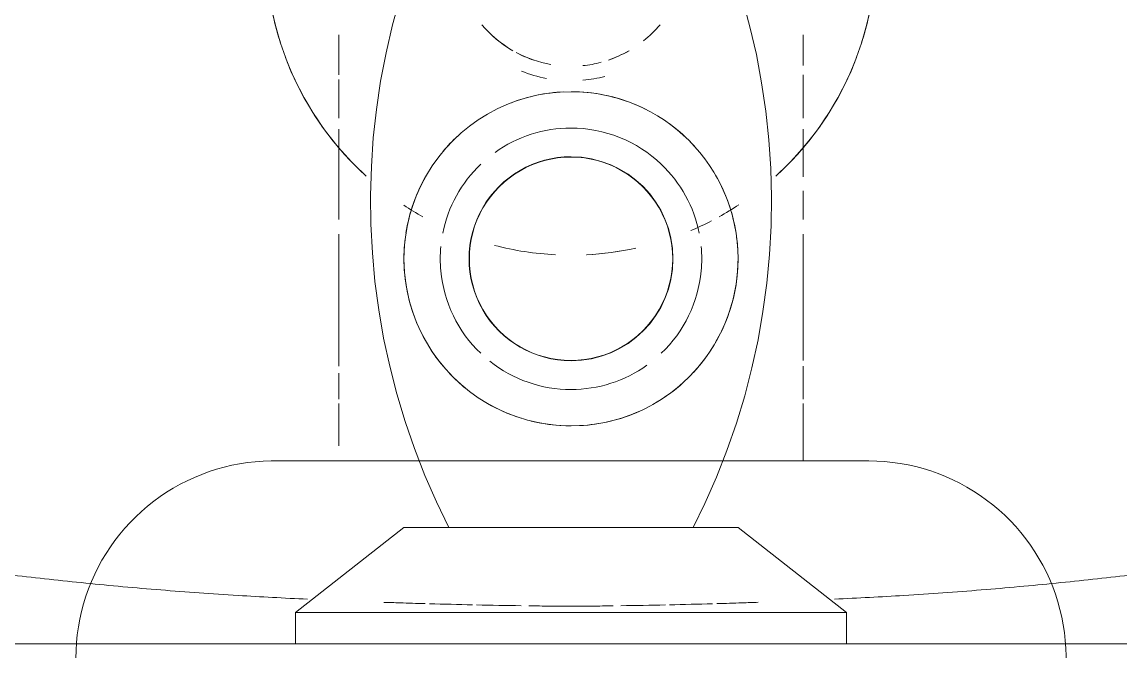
# Model space of a CAD drawing. Header units: millimetres. Extents: x -4000 to 187956, y -58990 to 162485.
# Drawn here: x 7361.2 to 7436.8, y 139099.2 to 139142.5 of the extents above; entities that cross this region are included whole.
import ezdxf

# ---------------------------------------------------------------- set-up
doc = ezdxf.new("R2010")
doc.units = ezdxf.units.MM
doc.layers.add('A-WALL', color=113, linetype='Continuous', lineweight=13)
doc.layers.add('P-SANR-FIXT', color=6, linetype='Continuous', lineweight=9)

# ---------------------------------------------------------------- blocks, each defined once
blk = doc.blocks.new('C307 - C307-V917-FFS - TANG 1')
at = {"layer": 'P-SANR-FIXT', "color": 250}
for p, q in [((-18.977, -1.006), (-18.977, -3.149)), ((18.977, -3.149), (18.977, -1.006)), ((-18.977, -3.149), (-11.5, -9)), ((-18.977, -3.149), (0, -3.149)), ((0, -3.149), (18.977, -3.149)), ((11.5, -9), (18.977, -3.149)), ((-11.5, -9), (0, -9)), ((0, -9), (11.5, -9))]:
    blk.add_line(p, q, dxfattribs=at)
at = {"layer": 'P-SANR-FIXT', "color": 252}
for p, q in [((-18.977, -3.149), (-13.418, -3.149)), ((13.418, -3.149), (18.977, -3.149)), ((-9.959, -9), (-8.132, -9)), ((-7.283, -9), (-5.957, -9)), ((-5.52, -9), (-2.947, -9)), ((-2.191, -9), (0, -9)), ((0, -9), (2.191, -9)), ((2.947, -9), (5.52, -9)), ((5.527, -9), (7.283, -9)), ((8.132, -9), (9.959, -9))]:
    blk.add_line(p, q, dxfattribs=at)
at = {"layer": 'P-SANR-FIXT', "color": 253}
for p, q in [((-13.418, -3.149), (-4.704, -3.149)), ((-3.702, -3.149), (0, -3.149)), ((0, -3.149), (13.418, -3.149)), ((-7.971, -9), (-6.261, -9)), ((-7.283, -9), (-5.957, -9)), ((-5.75, -9), (-2.976, -9)), ((-5.52, -9), (-2.947, -9)), ((-2.203, -9), (0, -9)), ((-2.191, -9), (0, -9)), ((0, -9), (2.191, -9)), ((0, -9), (2.203, -9)), ((2.947, -9), (5.52, -9)), ((2.976, -9), (5.75, -9)), ((5.957, -9), (7.283, -9)), ((6.261, -9), (7.971, -9)), ((-15.976, -13.585), (-15.976, -17.532)), ((-13.154, -13.585), (-15.976, -13.585)), ((-9.529, -13.585), (-11.296, -13.585)), ((11.296, -13.585), (9.73, -13.585)), ((15.976, -13.585), (13.154, -13.585)), ((20.651, -13.584), (20.504, -13.585)), ((15.976, -17.532), (15.976, -14.615)), ((-15.976, -17.832), (-15.976, -20.098)), ((15.976, -19.62), (15.976, -17.832)), ((15.976, -29.187), (15.976, -20.098)), ((-15.976, -20.497), (-15.976, -29.187)), ((-15.976, -30.203), (-15.976, -32.174)), ((15.976, -32.174), (15.976, -30.203)), ((15.976, -36.418), (15.976, -32.202)), ((-15.976, -33.134), (-15.976, -36.418))]:
    blk.add_line(p, q, dxfattribs=at)
at = {"layer": 'P-SANR-FIXT', "color": 254}
for p, q in [((33.699, -3.229), (33.56, -3.754)), ((-32.959, -5.425), (-33.166, -4.923)), ((33.218, -4.786), (33.016, -5.29)), ((-23.733, -13.196), (-24.258, -13.056)), ((-13.283, -13.585), (-15.976, -13.585)), ((-9.529, -13.585), (-11.296, -13.585)), ((-9.664, -13.585), (-8.933, -13.585)), ((-8.733, -13.585), (-9.468, -13.585)), ((-8.933, -13.585), (-8.188, -13.585)), ((-7.223, -13.585), (-7.985, -13.585)), ((-6.45, -13.585), (-7.223, -13.585)), ((-6.66, -13.585), (-5.879, -13.585)), ((-5.666, -13.585), (-6.45, -13.585)), ((-3.217, -13.585), (-5.902, -13.585)), ((-5.879, -13.585), (-5.089, -13.585)), ((-4.874, -13.585), (-5.666, -13.585)), ((-4.073, -13.585), (-4.874, -13.585)), ((-3.217, -13.585), (-4.634, -13.585)), ((-3.267, -13.585), (-4.073, -13.585)), ((-2.674, -13.585), (-1.859, -13.585)), ((-1.639, -13.585), (-2.455, -13.585)), ((-1.094, -13.585), (-2.426, -13.585)), ((-1.094, -13.585), (-2.426, -13.585)), ((-0.82, -13.585), (-1.639, -13.585)), ((0, -13.585), (-0.82, -13.585)), ((0.221, -13.585), (0, -13.585)), ((0, -13.585), (0.82, -13.585)), ((1.403, -13.585), (0, -13.585)), ((1.403, -13.585), (0, -13.585)), ((1.041, -13.585), (0.221, -13.585)), ((0.82, -13.585), (1.639, -13.585)), ((1.859, -13.585), (1.041, -13.585)), ((3.485, -13.585), (2.674, -13.585)), ((4.29, -13.585), (3.485, -13.585)), ((5.089, -13.585), (4.987, -13.585)), ((5.879, -13.585), (5.089, -13.585)), ((6.66, -13.585), (5.879, -13.585)), ((7.43, -13.585), (6.66, -13.585)), ((8.188, -13.585), (7.43, -13.585)), ((7.985, -13.585), (8.733, -13.585)), ((8.933, -13.585), (8.188, -13.585)), ((8.733, -13.585), (9.468, -13.585)), ((9.664, -13.585), (8.933, -13.585)), ((10.379, -13.585), (9.664, -13.585)), ((11.296, -13.585), (9.73, -13.585)), ((15.976, -13.585), (13.283, -13.585)), ((21.194, -13.567), (20.651, -13.584)), ((22.813, -13.387), (22.276, -13.469)), ((-15.976, -37.168), (-15.976, -40.17)), ((15.976, -39.833), (15.976, -37.168)), ((-15.976, -40.802), (-15.976, -42.914)), ((15.976, -42.914), (15.976, -40.17))]:
    blk.add_line(p, q, dxfattribs=at)
at = {"layer": 'P-SANR-FIXT', "color": 90}
for p, q in [((-7.985, -13.585), (-8.733, -13.585)), ((-2.455, -13.585), (-3.267, -13.585)), ((2.674, -13.585), (1.859, -13.585)), ((4.987, -13.585), (4.29, -13.585))]:
    blk.add_line(p, q, dxfattribs=at)
at = {"layer": 'P-SANR-FIXT', "color": 254, "flags": 128}
for points in [[(-34.033, -1.232), (-34.071, -0.69), (-34.088, -0.147), (-34.089, 0)], [(34.089, 0), (34.078, -0.543), (34.045, -1.086)], [(-10.891, -13.585), (-11.577, -13.585), (-12.245, -13.585), (-12.893, -13.585)], [(-9.468, -13.585), (-10.188, -13.585), (-10.891, -13.585)], [(-8.188, -13.585), (-7.43, -13.585), (-6.66, -13.585)], [(-5.089, -13.585), (-4.29, -13.585), (-3.485, -13.585), (-2.674, -13.585)], [(-1.859, -13.585), (-1.041, -13.585), (-0.221, -13.585), (0, -13.585)], [(1.639, -13.585), (2.455, -13.585), (3.267, -13.585), (4.073, -13.585), (4.874, -13.585), (5.666, -13.585), (6.45, -13.585), (7.223, -13.585), (7.985, -13.585)], [(11.759, -13.585), (11.078, -13.585), (10.379, -13.585)], [(13.064, -13.585), (12.422, -13.585), (11.759, -13.585)]]:
    blk.add_lwpolyline(points, dxfattribs=at)
at = {"layer": 'P-SANR-FIXT', "color": 253, "flags": 128}
for points in [[(-33.166, -4.923), (-33.352, -4.412), (-33.518, -3.895), (-33.664, -3.371), (-33.788, -2.842), (-33.891, -2.309), (-33.973, -1.772), (-34.033, -1.232)], [(34.045, -1.086), (33.991, -1.626), (33.915, -2.164), (33.818, -2.699), (33.699, -3.229)], [(33.56, -3.754), (33.399, -4.273), (33.218, -4.786)], [(33.016, -5.29), (32.795, -5.786), (32.554, -6.273), (32.293, -6.75), (32.014, -7.216), (31.716, -7.671), (31.4, -8.113), (31.067, -8.542), (30.717, -8.958), (30.351, -9.359), (29.969, -9.745), (29.571, -10.116), (29.16, -10.47), (28.734, -10.808), (28.295, -11.129), (27.844, -11.431), (27.381, -11.716), (26.907, -11.981), (26.423, -12.228), (25.929, -12.455), (25.426, -12.662), (24.916, -12.848), (24.399, -13.015), (23.875, -13.16), (23.346, -13.284), (22.813, -13.387)], [(-24.258, -13.056), (-24.777, -12.895), (-25.289, -12.714), (-25.794, -12.513), (-26.29, -12.291), (-26.777, -12.05), (-27.254, -11.789), (-27.72, -11.51), (-28.174, -11.212), (-28.617, -10.896), (-29.046, -10.563), (-29.462, -10.213), (-29.863, -9.847), (-30.249, -9.465), (-30.62, -9.067), (-30.974, -8.656), (-31.312, -8.23), (-31.633, -7.791), (-31.935, -7.34), (-32.22, -6.877), (-32.485, -6.403), (-32.732, -5.919), (-32.959, -5.425)], [(-20.504, -13.585), (-21.047, -13.574), (-21.59, -13.541), (-22.13, -13.487), (-22.668, -13.411), (-23.203, -13.314), (-23.733, -13.196)], [(-20.504, -13.585), (-20.487, -13.585), (-20.438, -13.585), (-20.356, -13.585), (-20.242, -13.585), (-20.095, -13.585), (-19.916, -13.585), (-19.705, -13.585), (-19.463, -13.585), (-19.19, -13.585), (-18.885, -13.585), (-18.551, -13.585), (-18.187, -13.585), (-17.794, -13.585), (-17.372, -13.585), (-16.923, -13.585), (-16.446, -13.585), (-15.943, -13.585), (-15.415, -13.585), (-14.862, -13.585), (-14.285, -13.585), (-13.686, -13.585), (-13.064, -13.585), (-12.422, -13.585), (-11.759, -13.585), (-11.078, -13.585), (-10.379, -13.585), (-9.664, -13.585)], [(-12.893, -13.585), (-13.52, -13.585), (-14.126, -13.585), (-14.709, -13.585), (-15.268, -13.585), (-15.803, -13.585), (-16.313, -13.585), (-16.797, -13.585), (-17.253, -13.585), (-17.683, -13.585), (-18.084, -13.585), (-18.456, -13.585), (-18.798, -13.585), (-19.11, -13.585), (-19.392, -13.585), (-19.643, -13.585), (-19.862, -13.585), (-20.05, -13.585), (-20.206, -13.585), (-20.329, -13.585), (-20.419, -13.585), (-20.477, -13.585), (-20.503, -13.585)], [(9.468, -13.585), (10.188, -13.585), (10.891, -13.585), (11.577, -13.585), (12.245, -13.585), (12.893, -13.585), (13.52, -13.585), (14.126, -13.585), (14.709, -13.585), (15.268, -13.585), (15.803, -13.585), (16.313, -13.585), (16.797, -13.585), (17.253, -13.585), (17.683, -13.585), (18.084, -13.585), (18.456, -13.585), (18.798, -13.585), (19.11, -13.585), (19.392, -13.585), (19.643, -13.585), (19.862, -13.585), (20.05, -13.585), (20.206, -13.585), (20.329, -13.585), (20.419, -13.585), (20.477, -13.585), (20.503, -13.585)], [(20.504, -13.585), (20.487, -13.585), (20.438, -13.585), (20.356, -13.585), (20.242, -13.585), (20.095, -13.585), (19.916, -13.585), (19.705, -13.585), (19.463, -13.585), (19.19, -13.585), (18.885, -13.585), (18.551, -13.585), (18.187, -13.585), (17.794, -13.585), (17.372, -13.585), (16.923, -13.585), (16.446, -13.585), (15.943, -13.585), (15.415, -13.585), (14.862, -13.585), (14.285, -13.585), (13.686, -13.585), (13.064, -13.585)], [(22.276, -13.469), (21.736, -13.529), (21.194, -13.567)]]:
    blk.add_lwpolyline(points, dxfattribs=at)
at = {"layer": 'P-SANR-FIXT', "color": 250, "flags": 128}
for points in [[(-11.205, -47.267), (-11.8, -45.383), (-12.319, -43.475), (-12.761, -41.549), (-13.126, -39.607), (-13.414, -37.651), (-13.622, -35.686), (-13.752, -33.713), (-13.803, -31.737), (-13.775, -29.761), (-13.668, -27.787), (-13.482, -25.82), (-13.218, -23.861), (-12.875, -21.914), (-12.455, -19.983), (-11.958, -18.07), (-11.385, -16.178), (-10.736, -14.311), (-10.014, -12.471), (-9.219, -10.662), (-8.41, -9)], [(8.41, -9), (9.272, -10.778), (10.063, -12.59), (10.781, -14.432), (11.424, -16.3), (11.993, -18.194), (12.485, -20.108), (12.9, -22.04), (13.237, -23.988), (13.497, -25.947), (13.678, -27.916), (13.779, -29.889), (13.802, -31.866), (13.746, -33.842), (13.611, -35.814), (13.397, -37.779), (13.105, -39.733), (12.735, -41.675), (12.287, -43.6), (11.763, -45.506), (11.163, -47.389)]]:
    blk.add_lwpolyline(points, dxfattribs=at)
at = {"layer": 'P-SANR-FIXT', "color": 250}
for centre, radius, start, end in [((0, -27.5), 11.5, 90, 270), ((0, -27.5), 11.5, 270, 90), ((0, -27.5), 9, 90, 125.52718), ((0, -27.5), 9, 90, 125.52718), ((0, -27.5), 9, 51.6105, 90), ((0, -27.5), 9, 51.6105, 90), ((0, -27.5), 7.022, 90, 270), ((0, -27.5), 7.022, 270, 90), ((0, -27.5), 9, 174.64349, 185.35651), ((0, -27.5), 9, 174.64349, 185.35651), ((0, -27.5), 9, 354.64349, 5.35651), ((0, -27.5), 9, 354.64349, 5.35651), ((0, -48.75), 21, 132.17111, 192.26173), ((0, -48.75), 21, 347.73465, 47.83006), ((0, -27.5), 9, 226.30509, 270), ((0, -27.5), 9, 226.30509, 270), ((0, -27.5), 9, 270, 305.52718), ((0, -27.5), 9, 270, 305.52718)]:
    blk.add_arc(centre, radius, start, end, dxfattribs=at)
at = {"layer": 'P-SANR-FIXT', "color": 253}
for centre, radius, start, end in [((0, -27.5), 11.5, 92.93685, 114.32277), ((0, -27.5), 11.5, 76.16411, 90), ((0, -27.5), 11.5, 59.95596, 72.7285), ((0, -27.5), 11.5, 119.3947, 132.36024), ((0, -27.5), 11.5, 43.39928, 50.92246), ((0, -27.5), 11.5, 137.17483, 149.01674), ((0, -27.5), 11.5, 31.86405, 40.18998), ((0, -27.5), 7, 90, 150), ((0, -27.5), 7, 30, 90), ((0, -27.5), 11.5, 150, 187.46893), ((0, -27.5), 11.5, 353.02014, 30), ((0, -48.75), 21, 92.88843, 102.23987), ((0, -48.75), 21, 75.45563, 87.11157), ((0, -27.5), 11.5, 188.80236, 210), ((0, -48.75), 21, 113.1077, 117.44865), ((0, -27.5), 11.5, 330, 351.19703), ((0, -27.5), 7, 210, 270), ((0, -27.5), 7, 270, 330), ((0, -48.75), 21, 132.96542, 159.34664), ((0, -48.75), 21, 20.65336, 47.03458), ((0, -27.5), 11.5, 222.34916, 233.5957), ((0, -27.5), 11.5, 312.91003, 319.95545), ((0, -27.5), 11.5, 243.57904, 267.40312), ((0, -27.5), 11.5, 272.59688, 290.92131), ((0, -48.75), 8, 95.86499, 105), ((0, -48.75), 8, 108.74385, 119.49626), ((0, -48.75), 8, 61.84941, 71.32298), ((0, -48.75), 21, 162, 173.59456), ((0, -48.75), 21, 6.40544, 18)]:
    blk.add_arc(centre, radius, start, end, dxfattribs=at)
at = {"layer": 'P-SANR-FIXT', "color": 252}
for centre, radius, start, end in [((0, -27.5), 9, 133.69491, 174.64349), ((0, -27.5), 9, 133.69491, 174.64349), ((0, -27.5), 9, 5.35651, 46.30509), ((0, -27.5), 9, 5.35651, 46.30509), ((0, -27.5), 7, 150, 210), ((0, -27.5), 7, 330, 30), ((0, -27.5), 9, 191.24754, 226.30509), ((0, -27.5), 9, 191.24754, 226.30509), ((0, -27.5), 9, 313.69491, 348.75185), ((0, -27.5), 9, 313.69491, 348.75185), ((0, -48.75), 21, 119.04645, 123.4129), ((0, -48.75), 21, 56.75911, 60.95355), ((0, -48.75), 9, 95.24512, 105), ((0, -48.75), 9, 67.77174, 79.17823)]:
    blk.add_arc(centre, radius, start, end, dxfattribs=at)
at = {"layer": 'P-SANR-FIXT', "color": 254}
for radius, start, end in [(21, 92.94369, 102.23987), (21, 75.45563, 87.11157), (21, 113.1077, 117.44865), (21, 119.04645, 123.4129), (21, 56.75911, 60.95355), (8, 45, 60)]:
    blk.add_arc((0, -48.75), radius, start, end, dxfattribs=at)
at = {"layer": 'P-SANR-FIXT', "color": 252}
for points, knots in [([(-12.882, -3.854), (-12.516, -3.842), (-11.575, -3.81), (-10.627, -3.781), (-10.046, -3.764)], [-0.05480691, -0.05480691, -0.05480691, -0.05480691, -0.05, -0.04245581, -0.04245581, -0.04245581, -0.04245581]), ([(10.046, -3.764), (10.627, -3.781), (11.575, -3.81), (12.516, -3.842), (12.882, -3.854)], [-0.95754419, -0.95754419, -0.95754419, -0.95754419, -0.95, -0.94519309, -0.94519309, -0.94519309, -0.94519309])]:
    blk.add_open_spline(points, degree=3, knots=knots, dxfattribs=at)
for points in [[(-9.733, -3.756), (-8.756, -3.728), (-7.772, -3.704), (-6.781, -3.683)], [(-6.506, -3.677), (-5.489, -3.655), (-4.464, -3.637), (-3.433, -3.621)], [(-2.907, -3.613), (-2.415, -3.606), (-1.922, -3.6), (-1.428, -3.595)], [(1.428, -3.595), (1.922, -3.6), (2.415, -3.606), (2.907, -3.613)], [(3.433, -3.621), (4.464, -3.637), (5.489, -3.655), (6.506, -3.677)], [(6.781, -3.683), (7.772, -3.704), (8.756, -3.728), (9.733, -3.756)], [(-2.59, -41.181), (-3.08, -41.349), (-3.554, -41.564), (-4.002, -41.823)], [(3.776, -41.697), (3.03, -41.298), (2.22, -41.018), (1.388, -40.871)], [(6.129, -43.611), (5.53, -42.898), (4.807, -42.289), (4.001, -41.822)], [(-4.995, -42.501), (-5.409, -42.832), (-5.791, -43.205), (-6.131, -43.611)]]:
    blk.add_open_spline(points, degree=3, dxfattribs=at)
at = {"layer": 'P-SANR-FIXT', "color": 253}
for points in [[(-1.428, -3.595), (-0.953, -3.589), (-0.477, -3.584), (0, -3.58)], [(0, -3.58), (0.477, -3.584), (0.953, -3.589), (1.428, -3.595)]]:
    blk.add_open_spline(points, degree=3, dxfattribs=at)
at = {"layer": 'P-SANR-FIXT', "color": 250}
for points, knots in [([(-147.158, -53.548), (-141.715, -47.207), (-129.301, -35.807), (-110.04, -24.615), (-92.235, -17.39), (-80.045, -13.582), (-70.877, -11.275), (-65.448, -10.056), (-61.248, -9.203), (-56.941, -8.397), (-52.536, -7.633), (-48.753, -7.046), (-45.649, -6.609), (-43.276, -6.3), (-40.864, -6.004), (-37.602, -5.618), (-33.432, -5.166), (-28.273, -4.692), (-23.175, -4.329), (-19.755, -4.147), (-18.14, -4.07)], [-1, -1, -1, -1, -0.8, -0.6, -0.5, -0.4, -0.35, -0.325, -0.3, -0.275, -0.25, -0.225, -0.2125, -0.2, -0.1875, -0.175, -0.15, -0.125, -0.1, -0.07818, -0.07818, -0.07818, -0.07818]), ([(18.14, -4.07), (19.755, -4.147), (23.175, -4.329), (28.273, -4.692), (33.432, -5.166), (37.602, -5.618), (40.864, -6.004), (44.081, -6.399), (47.997, -6.927), (52.535, -7.633), (56.941, -8.397), (61.248, -9.203), (65.448, -10.056), (70.877, -11.275), (85.281, -14.901), (106.179, -22.375), (129.304, -35.807), (141.715, -47.207), (147.158, -53.548)], [-0.92182, -0.92182, -0.92182, -0.92182, -0.9, -0.875, -0.85, -0.825, -0.8125, -0.8, -0.775, -0.75, -0.725, -0.7, -0.675, -0.65, -0.6, -0.4, -0.2, 0, 0, 0, 0])]:
    blk.add_open_spline(points, degree=3, knots=knots, dxfattribs=at)
blk = doc.blocks.new('CMF2_NHAXUONG_A_rvt-1-FFS - TANG 1')
at = {"layer": 'A-WALL', "color": 50, "lineweight": 15}
for p, q in [((6967.49, 139099.687), (7810.078, 139099.692)), ((7388.481, 139099.689), (7386.701, 139099.689)), ((7393.014, 139099.689), (7391.259, 139099.689)), ((7396.832, 139099.689), (7395.359, 139099.689)), ((7401.263, 139099.689), (7399.048, 139099.689)), ((7402.698, 139099.689), (7401.33, 139099.689)), ((7404.338, 139099.689), (7403.087, 139099.689)), ((7408.102, 139099.689), (7406.836, 139099.689)), ((7411.958, 139099.689), (7410.184, 139099.689))]:
    blk.add_line(p, q, dxfattribs=at)
at = {"layer": 'A-WALL', "color": 71, "lineweight": 15}
for p, q in [((7365.174, 139099.689), (7362.3, 139099.689)), ((7435.796, 139099.69), (7432.93, 139099.69))]:
    blk.add_line(p, q, dxfattribs=at)
at = {"layer": 'A-WALL', "color": 255, "lineweight": 15}
for p, q in [((7366.759, 139099.689), (7365.174, 139099.689)), ((7368.765, 139099.689), (7367.255, 139099.689)), ((7371.254, 139099.689), (7370.041, 139099.689)), ((7374.611, 139099.689), (7371.455, 139099.689)), ((7378.372, 139099.689), (7375.302, 139099.689)), ((7383.219, 139099.689), (7379.421, 139099.689)), ((7417.702, 139099.689), (7415.738, 139099.689)), ((7421.793, 139099.69), (7419.723, 139099.69)), ((7426.841, 139099.69), (7423.484, 139099.69)), ((7430.963, 139099.69), (7429.492, 139099.69)), ((7432.93, 139099.69), (7431.325, 139099.69))]:
    blk.add_line(p, q, dxfattribs=at)
at = {"layer": 'P-SANR-FIXT', "color": 250, "lineweight": 9, "rotation": 180.0003356948516}
blk.add_blockref('C307 - C307-V917-FFS - TANG 1', (7399.048, 139098.683), dxfattribs=at)

msp = doc.modelspace()

# ---------------------------------------------------------------- block references
at = {"lineweight": 5}
msp.add_blockref('CMF2_NHAXUONG_A_rvt-1-FFS - TANG 1', (0, 0), dxfattribs=at)

doc.saveas('drawing.dxf')
